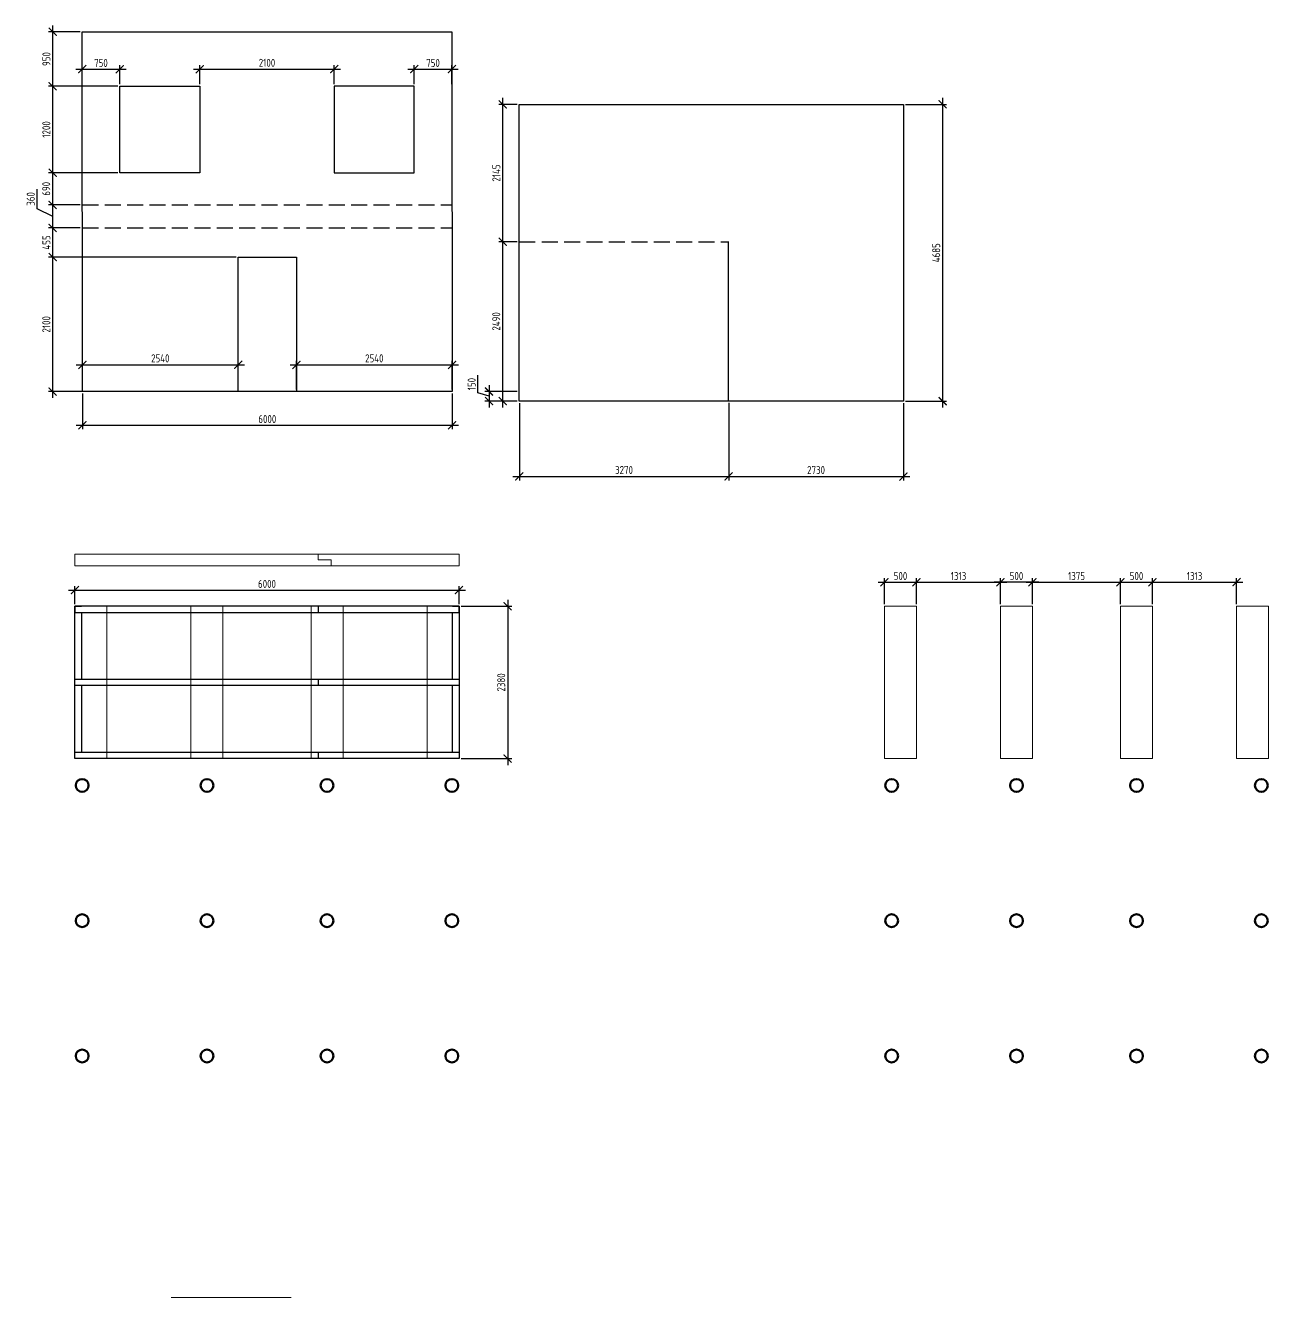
# Model space of a CAD drawing. Header units: millimetres. Extents: x 743280 to 1140305, y -337608 to -106611.
# Drawn here: x 1059873 to 1079292, y -288728 to -268858 of the extents above; entities that cross this region are included whole.
import ezdxf

# ---------------------------------------------------------------- set-up
doc = ezdxf.new("R2010")
doc.units = ezdxf.units.MM
doc.header["$PDMODE"] = 35
doc.linetypes.add('GOST2.303 4', pattern=[7, 5, -2, 0])
doc.layers.get('Defpoints').update_dxf_attribs({"color": 9})
for name, color, linetype, lineweight in [('Дефекты', 1, 'Continuous', 13), ('ОСНОВНЫЕ', 7, 'Continuous', 30), ('РАЗМЕРЫ', 42, 'Continuous', 13), ('СПДС_РАЗМЕРЫ', 42, 'Continuous', 13)]:
    doc.layers.add(name, color=color, linetype=linetype, lineweight=lineweight)
doc.styles.add('GOST 2.304', font='CS_Gost2304.shx')
doc.dimstyles.new('СПДС', dxfattribs={"dimtxt": 2.5, "dimasz": 2.5, "dimexe": 1.25, "dimexo": 0.625, "dimtad": 1, "dimdec": 0, "dimtxsty": 'GOST 2.304', "dimblk": 'ARCHTICK', "dimblk1": 'ARCHTICK', "dimblk2": 'ARCHTICK', "dimcen": 2.5, "dimdle": 2, "dimadec": 0, "dimazin": 2, "dimtfac": 0.75, "dimtdec": 4, "dimtmove": 1, "dimatfit": 3, "dimfxl": 1, "dimtolj": 1, "dimarcsym": 1})

# ---------------------------------------------------------------- blocks, each defined once
blk = doc.blocks.new('_ArchTick')
at = {"color": 0, "linetype": 'ByBlock', "const_width": 0.15}
blk.add_lwpolyline([(-0.5, -0.5), (0.5, 0.5)], dxfattribs=at)
blk = doc.blocks.new('*D475')
at = {"layer": 'Defpoints', "color": 0, "ltscale": 50, "transparency": 16777216}
for p in [(1060298, -272477), (1063196, -272477), (1063196, -274577)]:
    blk.add_point(p, dxfattribs=at)
at = {"layer": 'СПДС_РАЗМЕРЫ', "color": 0, "lineweight": -2, "ltscale": 50, "transparency": 16777216}
for p, q in [((1060298, -274677), (1060298, -272377)), ((1063164, -272477), (1060235, -272477)), ((1063164, -274577), (1060235, -274577))]:
    blk.add_line(p, q, dxfattribs=at)
at = {"layer": 'СПДС_РАЗМЕРЫ', "color": 0, "lineweight": -2, "ltscale": 50, "transparency": 16777216, "xscale": 125, "yscale": 125, "zscale": 125}
for p, rotation in [((1060298, -272477), 90), ((1060298, -274577), 270)]:
    blk.add_blockref('_ArchTick', p, dxfattribs=dict(at, rotation=rotation))
at = {"layer": 'СПДС_РАЗМЕРЫ', "color": 0, "ltscale": 50, "transparency": 16777216, "insert": (1060199, -273527), "char_height": 125, "attachment_point": 5, "rotation": 90, "style": 'GOST 2.304'}
blk.add_mtext('\\A1;2100', dxfattribs=at)
blk = doc.blocks.new('*D476')
at = {"layer": 'Defpoints', "color": 0, "ltscale": 50, "transparency": 16777216}
for p in [(1060298, -272022), (1060761, -272022), (1063196, -272477)]:
    blk.add_point(p, dxfattribs=at)
at = {"layer": 'СПДС_РАЗМЕРЫ', "color": 0, "lineweight": -2, "ltscale": 50, "transparency": 16777216}
for p, q in [((1060298, -272577), (1060298, -271922)), ((1060730, -272022), (1060235, -272022)), ((1063164, -272477), (1060235, -272477))]:
    blk.add_line(p, q, dxfattribs=at)
at = {"layer": 'СПДС_РАЗМЕРЫ', "color": 0, "lineweight": -2, "ltscale": 50, "transparency": 16777216, "xscale": 125, "yscale": 125, "zscale": 125}
for p, rotation in [((1060298, -272022), 90), ((1060298, -272477), 270)]:
    blk.add_blockref('_ArchTick', p, dxfattribs=dict(at, rotation=rotation))
at = {"layer": 'СПДС_РАЗМЕРЫ', "color": 0, "ltscale": 50, "transparency": 16777216, "insert": (1060201, -272249), "char_height": 125, "attachment_point": 5, "rotation": 90, "style": 'GOST 2.304'}
blk.add_mtext('\\A1;455', dxfattribs=at)
blk = doc.blocks.new('*D477')
at = {"layer": 'Defpoints', "color": 0, "ltscale": 50, "transparency": 16777216}
for p in [(1060298, -269808), (1061346, -269808), (1061346, -271158)]:
    blk.add_point(p, dxfattribs=at)
at = {"layer": 'СПДС_РАЗМЕРЫ', "color": 0, "lineweight": -2, "ltscale": 50, "transparency": 16777216}
for p, q in [((1061315, -269808), (1060235, -269808)), ((1060298, -271258), (1060298, -269708)), ((1061315, -271158), (1060235, -271158))]:
    blk.add_line(p, q, dxfattribs=at)
at = {"layer": 'СПДС_РАЗМЕРЫ', "color": 0, "lineweight": -2, "ltscale": 50, "transparency": 16777216, "xscale": 125, "yscale": 125, "zscale": 125}
for p, rotation in [((1060298, -269808), 90), ((1060298, -271158), 270)]:
    blk.add_blockref('_ArchTick', p, dxfattribs=dict(at, rotation=rotation))
at = {"layer": 'СПДС_РАЗМЕРЫ', "color": 0, "ltscale": 50, "transparency": 16777216, "insert": (1060199, -270483), "char_height": 125, "attachment_point": 5, "rotation": 90, "style": 'GOST 2.304'}
blk.add_mtext('\\A1;1200', dxfattribs=at)
blk = doc.blocks.new('*D478')
at = {"layer": 'Defpoints', "color": 0, "ltscale": 50, "transparency": 16777216}
for p in [(1060298, -268958), (1060759, -268958), (1061315, -269808)]:
    blk.add_point(p, dxfattribs=at)
at = {"layer": 'СПДС_РАЗМЕРЫ', "color": 0, "lineweight": -2, "ltscale": 50, "transparency": 16777216}
for p, q in [((1060727, -268958), (1060235, -268958)), ((1060298, -269908), (1060298, -268858)), ((1061284, -269808), (1060235, -269808))]:
    blk.add_line(p, q, dxfattribs=at)
at = {"layer": 'СПДС_РАЗМЕРЫ', "color": 0, "lineweight": -2, "ltscale": 50, "transparency": 16777216, "xscale": 125, "yscale": 125, "zscale": 125}
for p, rotation in [((1060298, -268958), 90), ((1060298, -269808), 270)]:
    blk.add_blockref('_ArchTick', p, dxfattribs=dict(at, rotation=rotation))
at = {"layer": 'СПДС_РАЗМЕРЫ', "color": 0, "ltscale": 50, "transparency": 16777216, "insert": (1060200, -269383), "char_height": 125, "attachment_point": 5, "rotation": 90, "style": 'GOST 2.304'}
blk.add_mtext('\\A1;950', dxfattribs=at)
blk = doc.blocks.new('*D479')
at = {"layer": 'Defpoints', "color": 0, "ltscale": 50, "transparency": 16777216}
for p in [(1060763, -274577), (1066538, -274577), (1066538, -275104)]:
    blk.add_point(p, dxfattribs=at)
at = {"layer": 'СПДС_РАЗМЕРЫ', "color": 0, "lineweight": -2, "ltscale": 50, "transparency": 16777216}
for p, q in [((1060763, -274608), (1060763, -275166)), ((1066538, -274608), (1066538, -275166)), ((1060663, -275104), (1066638, -275104))]:
    blk.add_line(p, q, dxfattribs=at)
at = {"layer": 'СПДС_РАЗМЕРЫ', "color": 0, "lineweight": -2, "ltscale": 50, "transparency": 16777216, "xscale": 125, "yscale": 125, "zscale": 125, "rotation": 180}
blk.add_blockref('_ArchTick', (1060763, -275104), dxfattribs=at)
at = {"layer": 'СПДС_РАЗМЕРЫ', "color": 0, "lineweight": -2, "ltscale": 50, "transparency": 16777216, "xscale": 125, "yscale": 125, "zscale": 125}
blk.add_blockref('_ArchTick', (1066538, -275104), dxfattribs=at)
at = {"layer": 'СПДС_РАЗМЕРЫ', "color": 0, "ltscale": 50, "transparency": 16777216, "insert": (1063651, -275006), "char_height": 125, "attachment_point": 5, "style": 'GOST 2.304'}
blk.add_mtext('\\A1;6000', dxfattribs=at)
blk = doc.blocks.new('*D480')
at = {"layer": 'Defpoints', "color": 0, "ltscale": 50, "transparency": 16777216}
for p in [(1063196, -274159), (1060763, -274577), (1063196, -274577)]:
    blk.add_point(p, dxfattribs=at)
at = {"layer": 'СПДС_РАЗМЕРЫ', "color": 0, "lineweight": -2, "ltscale": 50, "transparency": 16777216}
for p, q in [((1060663, -274159), (1063296, -274159)), ((1060763, -274546), (1060763, -274096)), ((1063196, -274546), (1063196, -274096))]:
    blk.add_line(p, q, dxfattribs=at)
at = {"layer": 'СПДС_РАЗМЕРЫ', "color": 0, "lineweight": -2, "ltscale": 50, "transparency": 16777216, "xscale": 125, "yscale": 125, "zscale": 125, "rotation": 180}
blk.add_blockref('_ArchTick', (1060763, -274159), dxfattribs=at)
at = {"layer": 'СПДС_РАЗМЕРЫ', "color": 0, "lineweight": -2, "ltscale": 50, "transparency": 16777216, "xscale": 125, "yscale": 125, "zscale": 125}
blk.add_blockref('_ArchTick', (1063196, -274159), dxfattribs=at)
at = {"layer": 'СПДС_РАЗМЕРЫ', "color": 0, "ltscale": 50, "transparency": 16777216, "insert": (1061979, -274058), "char_height": 125, "attachment_point": 5, "style": 'GOST 2.304'}
blk.add_mtext('\\A1;2540', dxfattribs=at)
blk = doc.blocks.new('*D481')
at = {"layer": 'Defpoints', "color": 0, "ltscale": 50, "transparency": 16777216}
for p in [(1066538, -274159), (1064106, -274577), (1066538, -274577)]:
    blk.add_point(p, dxfattribs=at)
at = {"layer": 'СПДС_РАЗМЕРЫ', "color": 0, "lineweight": -2, "ltscale": 50, "transparency": 16777216}
for p, q in [((1064006, -274159), (1066638, -274159)), ((1064106, -274546), (1064106, -274096)), ((1066538, -274546), (1066538, -274096))]:
    blk.add_line(p, q, dxfattribs=at)
at = {"layer": 'СПДС_РАЗМЕРЫ', "color": 0, "lineweight": -2, "ltscale": 50, "transparency": 16777216, "xscale": 125, "yscale": 125, "zscale": 125, "rotation": 180}
blk.add_blockref('_ArchTick', (1064106, -274159), dxfattribs=at)
at = {"layer": 'СПДС_РАЗМЕРЫ', "color": 0, "lineweight": -2, "ltscale": 50, "transparency": 16777216, "xscale": 125, "yscale": 125, "zscale": 125}
blk.add_blockref('_ArchTick', (1066538, -274159), dxfattribs=at)
at = {"layer": 'СПДС_РАЗМЕРЫ', "color": 0, "ltscale": 50, "transparency": 16777216, "insert": (1065322, -274058), "char_height": 125, "attachment_point": 5, "style": 'GOST 2.304'}
blk.add_mtext('\\A1;2540', dxfattribs=at)
blk = doc.blocks.new('*D482')
at = {"layer": 'Defpoints', "color": 0, "ltscale": 50, "transparency": 16777216}
for p in [(1061346, -269541), (1060759, -269808), (1061346, -269808)]:
    blk.add_point(p, dxfattribs=at)
at = {"layer": 'СПДС_РАЗМЕРЫ', "color": 0, "lineweight": -2, "ltscale": 50, "transparency": 16777216}
for p, q in [((1060659, -269541), (1061446, -269541)), ((1060759, -269777), (1060759, -269478)), ((1061346, -269777), (1061346, -269478))]:
    blk.add_line(p, q, dxfattribs=at)
at = {"layer": 'СПДС_РАЗМЕРЫ', "color": 0, "lineweight": -2, "ltscale": 50, "transparency": 16777216, "xscale": 125, "yscale": 125, "zscale": 125, "rotation": 180}
blk.add_blockref('_ArchTick', (1060759, -269541), dxfattribs=at)
at = {"layer": 'СПДС_РАЗМЕРЫ', "color": 0, "lineweight": -2, "ltscale": 50, "transparency": 16777216, "xscale": 125, "yscale": 125, "zscale": 125}
blk.add_blockref('_ArchTick', (1061346, -269541), dxfattribs=at)
at = {"layer": 'СПДС_РАЗМЕРЫ', "color": 0, "ltscale": 50, "transparency": 16777216, "insert": (1061052, -269444), "char_height": 125, "attachment_point": 5, "style": 'GOST 2.304'}
blk.add_mtext('\\A1;750', dxfattribs=at)
blk = doc.blocks.new('*D483')
at = {"layer": 'Defpoints', "color": 0, "ltscale": 50, "transparency": 16777216}
for p in [(1064696, -269541), (1062596, -269808), (1064696, -269808)]:
    blk.add_point(p, dxfattribs=at)
at = {"layer": 'СПДС_РАЗМЕРЫ', "color": 0, "lineweight": -2, "ltscale": 50, "transparency": 16777216}
for p, q in [((1062496, -269541), (1064796, -269541)), ((1062596, -269777), (1062596, -269478)), ((1064696, -269777), (1064696, -269478))]:
    blk.add_line(p, q, dxfattribs=at)
at = {"layer": 'СПДС_РАЗМЕРЫ', "color": 0, "lineweight": -2, "ltscale": 50, "transparency": 16777216, "xscale": 125, "yscale": 125, "zscale": 125, "rotation": 180}
blk.add_blockref('_ArchTick', (1062596, -269541), dxfattribs=at)
at = {"layer": 'СПДС_РАЗМЕРЫ', "color": 0, "lineweight": -2, "ltscale": 50, "transparency": 16777216, "xscale": 125, "yscale": 125, "zscale": 125}
blk.add_blockref('_ArchTick', (1064696, -269541), dxfattribs=at)
at = {"layer": 'СПДС_РАЗМЕРЫ', "color": 0, "ltscale": 50, "transparency": 16777216, "insert": (1063646, -269442), "char_height": 125, "attachment_point": 5, "style": 'GOST 2.304'}
blk.add_mtext('\\A1;2100', dxfattribs=at)
blk = doc.blocks.new('*D484')
at = {"layer": 'Defpoints', "color": 0, "ltscale": 50, "transparency": 16777216}
for p in [(1066534, -269540), (1065946, -269808), (1066534, -269808)]:
    blk.add_point(p, dxfattribs=at)
at = {"layer": 'СПДС_РАЗМЕРЫ', "color": 0, "lineweight": -2, "ltscale": 50, "transparency": 16777216}
for p, q in [((1065846, -269540), (1066634, -269540)), ((1065946, -269777), (1065946, -269478)), ((1066534, -269777), (1066534, -269478))]:
    blk.add_line(p, q, dxfattribs=at)
at = {"layer": 'СПДС_РАЗМЕРЫ', "color": 0, "lineweight": -2, "ltscale": 50, "transparency": 16777216, "xscale": 125, "yscale": 125, "zscale": 125, "rotation": 180}
blk.add_blockref('_ArchTick', (1065946, -269540), dxfattribs=at)
at = {"layer": 'СПДС_РАЗМЕРЫ', "color": 0, "lineweight": -2, "ltscale": 50, "transparency": 16777216, "xscale": 125, "yscale": 125, "zscale": 125}
blk.add_blockref('_ArchTick', (1066534, -269540), dxfattribs=at)
at = {"layer": 'СПДС_РАЗМЕРЫ', "color": 0, "ltscale": 50, "transparency": 16777216, "insert": (1066240, -269444), "char_height": 125, "attachment_point": 5, "style": 'GOST 2.304'}
blk.add_mtext('\\A1;750', dxfattribs=at)
blk = doc.blocks.new('*D491')
at = {"layer": 'Defpoints', "color": 0, "ltscale": 50, "transparency": 16777216}
for p in [(1066646, -277678), (1060646, -277930), (1066646, -277930)]:
    blk.add_point(p, dxfattribs=at)
at = {"layer": 'Дефекты', "color": 0, "lineweight": -2, "ltscale": 50, "transparency": 16777216}
for p, q in [((1060546, -277678), (1066746, -277678)), ((1060646, -277898), (1060646, -277616)), ((1066646, -277898), (1066646, -277616))]:
    blk.add_line(p, q, dxfattribs=at)
at = {"layer": 'Дефекты', "color": 0, "lineweight": -2, "ltscale": 50, "transparency": 16777216, "xscale": 125, "yscale": 125, "zscale": 125, "rotation": 180}
blk.add_blockref('_ArchTick', (1060646, -277678), dxfattribs=at)
at = {"layer": 'Дефекты', "color": 0, "lineweight": -2, "ltscale": 50, "transparency": 16777216, "xscale": 125, "yscale": 125, "zscale": 125}
blk.add_blockref('_ArchTick', (1066646, -277678), dxfattribs=at)
at = {"layer": 'Дефекты', "color": 0, "ltscale": 50, "transparency": 16777216, "insert": (1063646, -277581), "char_height": 125, "attachment_point": 5, "style": 'GOST 2.304'}
blk.add_mtext('\\A1;6000', dxfattribs=at)
blk = doc.blocks.new('*D492')
at = {"layer": 'Defpoints', "color": 0, "ltscale": 50, "transparency": 16777216}
for p in [(1066646, -277930), (1066646, -280310), (1067406, -280310)]:
    blk.add_point(p, dxfattribs=at)
at = {"layer": 'Дефекты', "color": 0, "lineweight": -2, "ltscale": 50, "transparency": 16777216}
for p, q in [((1066677, -277930), (1067469, -277930)), ((1067406, -277830), (1067406, -280410)), ((1066677, -280310), (1067469, -280310))]:
    blk.add_line(p, q, dxfattribs=at)
at = {"layer": 'Дефекты', "color": 0, "lineweight": -2, "ltscale": 50, "transparency": 16777216, "xscale": 125, "yscale": 125, "zscale": 125}
for p, rotation in [((1067406, -277930), 90), ((1067406, -280310), 270)]:
    blk.add_blockref('_ArchTick', p, dxfattribs=dict(at, rotation=rotation))
at = {"layer": 'Дефекты', "color": 0, "ltscale": 50, "transparency": 16777216, "insert": (1067305, -279120), "char_height": 125, "attachment_point": 5, "rotation": 90, "style": 'GOST 2.304'}
blk.add_mtext('\\A1;2380', dxfattribs=at)
blk = doc.blocks.new('*D501')
at = {"layer": 'Defpoints', "color": 0, "ltscale": 50, "transparency": 16777216}
for p in [(1067329, -272237), (1067588, -272237), (1067588, -274726)]:
    blk.add_point(p, dxfattribs=at)
at = {"layer": 'РАЗМЕРЫ', "color": 0, "lineweight": -2, "ltscale": 50, "transparency": 16777216}
for p, q in [((1067329, -274826), (1067329, -272137)), ((1067556, -272237), (1067267, -272237)), ((1067556, -274726), (1067267, -274726))]:
    blk.add_line(p, q, dxfattribs=at)
at = {"layer": 'РАЗМЕРЫ', "color": 0, "lineweight": -2, "ltscale": 50, "transparency": 16777216, "xscale": 125, "yscale": 125, "zscale": 125}
for p, rotation in [((1067329, -272237), 90), ((1067329, -274726), 270)]:
    blk.add_blockref('_ArchTick', p, dxfattribs=dict(at, rotation=rotation))
at = {"layer": 'РАЗМЕРЫ', "color": 0, "ltscale": 50, "transparency": 16777216, "insert": (1067227, -273481), "char_height": 125, "attachment_point": 5, "rotation": 90, "style": 'GOST 2.304'}
blk.add_mtext('\\A1;2490', dxfattribs=at)
blk = doc.blocks.new('*D502')
at = {"layer": 'Defpoints', "color": 0, "ltscale": 50, "transparency": 16777216}
for p in [(1067329, -270091), (1067588, -270091), (1067588, -272237)]:
    blk.add_point(p, dxfattribs=at)
at = {"layer": 'РАЗМЕРЫ', "color": 0, "lineweight": -2, "ltscale": 50, "transparency": 16777216}
for p, q in [((1067329, -272337), (1067329, -269991)), ((1067556, -270091), (1067267, -270091)), ((1067556, -272237), (1067267, -272237))]:
    blk.add_line(p, q, dxfattribs=at)
at = {"layer": 'РАЗМЕРЫ', "color": 0, "lineweight": -2, "ltscale": 50, "transparency": 16777216, "xscale": 125, "yscale": 125, "zscale": 125}
for p, rotation in [((1067329, -270091), 90), ((1067329, -272237), 270)]:
    blk.add_blockref('_ArchTick', p, dxfattribs=dict(at, rotation=rotation))
at = {"layer": 'РАЗМЕРЫ', "color": 0, "ltscale": 50, "transparency": 16777216, "insert": (1067228, -271164), "char_height": 125, "attachment_point": 5, "rotation": 90, "style": 'GOST 2.304'}
blk.add_mtext('\\A1;2145', dxfattribs=at)
blk = doc.blocks.new('*D503')
at = {"layer": 'Defpoints', "color": 0, "ltscale": 50, "transparency": 16777216}
for p in [(1073588, -270091), (1073588, -274726), (1074200, -274726)]:
    blk.add_point(p, dxfattribs=at)
at = {"layer": 'РАЗМЕРЫ', "color": 0, "lineweight": -2, "ltscale": 50, "transparency": 16777216}
for p, q in [((1074200, -269991), (1074200, -274826)), ((1073619, -270091), (1074263, -270091)), ((1073619, -274726), (1074263, -274726))]:
    blk.add_line(p, q, dxfattribs=at)
at = {"layer": 'РАЗМЕРЫ', "color": 0, "lineweight": -2, "ltscale": 50, "transparency": 16777216, "xscale": 125, "yscale": 125, "zscale": 125}
for p, rotation in [((1074200, -270091), 90), ((1074200, -274726), 270)]:
    blk.add_blockref('_ArchTick', p, dxfattribs=dict(at, rotation=rotation))
at = {"layer": 'РАЗМЕРЫ', "color": 0, "ltscale": 50, "transparency": 16777216, "insert": (1074100, -272409), "char_height": 125, "attachment_point": 5, "rotation": 90, "style": 'GOST 2.304'}
blk.add_mtext('\\A1;4685', dxfattribs=at)
blk = doc.blocks.new('*D504')
at = {"layer": 'Defpoints', "color": 0, "ltscale": 50, "transparency": 16777216}
for p in [(1067588, -274726), (1070858, -274721), (1070858, -275903)]:
    blk.add_point(p, dxfattribs=at)
at = {"layer": 'РАЗМЕРЫ', "color": 0, "lineweight": -2, "ltscale": 50, "transparency": 16777216}
for p, q in [((1067588, -274757), (1067588, -275965)), ((1070858, -274752), (1070858, -275965)), ((1067488, -275903), (1070958, -275903))]:
    blk.add_line(p, q, dxfattribs=at)
at = {"layer": 'РАЗМЕРЫ', "color": 0, "lineweight": -2, "ltscale": 50, "transparency": 16777216, "xscale": 125, "yscale": 125, "zscale": 125, "rotation": 180}
blk.add_blockref('_ArchTick', (1067588, -275903), dxfattribs=at)
at = {"layer": 'РАЗМЕРЫ', "color": 0, "lineweight": -2, "ltscale": 50, "transparency": 16777216, "xscale": 125, "yscale": 125, "zscale": 125}
blk.add_blockref('_ArchTick', (1070858, -275903), dxfattribs=at)
at = {"layer": 'РАЗМЕРЫ', "color": 0, "ltscale": 50, "transparency": 16777216, "insert": (1069223, -275802), "char_height": 125, "attachment_point": 5, "style": 'GOST 2.304'}
blk.add_mtext('\\A1;3270', dxfattribs=at)
blk = doc.blocks.new('*D505')
at = {"layer": 'Defpoints', "color": 0, "ltscale": 50, "transparency": 16777216}
for p in [(1070858, -274721), (1073588, -274726), (1073588, -275903)]:
    blk.add_point(p, dxfattribs=at)
at = {"layer": 'РАЗМЕРЫ', "color": 0, "lineweight": -2, "ltscale": 50, "transparency": 16777216}
for p, q in [((1070858, -274752), (1070858, -275965)), ((1073588, -274757), (1073588, -275965)), ((1070758, -275903), (1073688, -275903))]:
    blk.add_line(p, q, dxfattribs=at)
at = {"layer": 'РАЗМЕРЫ', "color": 0, "lineweight": -2, "ltscale": 50, "transparency": 16777216, "xscale": 125, "yscale": 125, "zscale": 125, "rotation": 180}
blk.add_blockref('_ArchTick', (1070858, -275903), dxfattribs=at)
at = {"layer": 'РАЗМЕРЫ', "color": 0, "lineweight": -2, "ltscale": 50, "transparency": 16777216, "xscale": 125, "yscale": 125, "zscale": 125}
blk.add_blockref('_ArchTick', (1073588, -275903), dxfattribs=at)
at = {"layer": 'РАЗМЕРЫ', "color": 0, "ltscale": 50, "transparency": 16777216, "insert": (1072223, -275802), "char_height": 125, "attachment_point": 5, "style": 'GOST 2.304'}
blk.add_mtext('\\A1;2730', dxfattribs=at)
blk = doc.blocks.new('*D506')
at = {"layer": 'Defpoints', "color": 0, "ltscale": 50, "transparency": 16777216}
for p in [(1067588, -274576), (1067114, -274726), (1067588, -274726)]:
    blk.add_point(p, dxfattribs=at)
at = {"layer": 'РАЗМЕРЫ', "color": 0, "lineweight": -2, "ltscale": 50, "transparency": 16777216}
for p, q in [((1066939, -274599), (1066939, -274321)), ((1067556, -274576), (1067051, -274576)), ((1067114, -274476), (1067114, -274826)), ((1067114, -274651), (1066939, -274599)), ((1067556, -274726), (1067051, -274726))]:
    blk.add_line(p, q, dxfattribs=at)
at = {"layer": 'РАЗМЕРЫ', "color": 0, "lineweight": -2, "ltscale": 50, "transparency": 16777216, "xscale": 125, "yscale": 125, "zscale": 125}
for p, rotation in [((1067114, -274576), 90), ((1067114, -274726), 270)]:
    blk.add_blockref('_ArchTick', p, dxfattribs=dict(at, rotation=rotation))
at = {"layer": 'РАЗМЕРЫ', "color": 0, "ltscale": 50, "transparency": 16777216, "insert": (1066843, -274460), "char_height": 125, "attachment_point": 5, "rotation": 90, "style": 'GOST 2.304'}
blk.add_mtext('\\A1;150', dxfattribs=at)
blk = doc.blocks.new('*D507')
at = {"layer": 'Defpoints', "color": 0, "ltscale": 50, "transparency": 16777216}
for p in [(1060298, -271662), (1060761, -271662), (1060761, -272022)]:
    blk.add_point(p, dxfattribs=at)
at = {"layer": 'СПДС_РАЗМЕРЫ', "color": 0, "lineweight": -2, "ltscale": 50, "transparency": 16777216}
for p, q in [((1060055, -271722), (1060055, -271415)), ((1060298, -272122), (1060298, -271562)), ((1060298, -271842), (1060055, -271722)), ((1060730, -271662), (1060235, -271662)), ((1060730, -272022), (1060235, -272022))]:
    blk.add_line(p, q, dxfattribs=at)
at = {"layer": 'СПДС_РАЗМЕРЫ', "color": 0, "lineweight": -2, "ltscale": 50, "transparency": 16777216, "xscale": 125, "yscale": 125, "zscale": 125}
for p, rotation in [((1060298, -271662), 90), ((1060298, -272022), 270)]:
    blk.add_blockref('_ArchTick', p, dxfattribs=dict(at, rotation=rotation))
at = {"layer": 'СПДС_РАЗМЕРЫ', "color": 0, "ltscale": 50, "transparency": 16777216, "insert": (1059955, -271568), "char_height": 125, "attachment_point": 5, "rotation": 90, "style": 'GOST 2.304'}
blk.add_mtext('\\A1;360', dxfattribs=at)
blk = doc.blocks.new('*D508')
at = {"layer": 'Defpoints', "color": 0, "ltscale": 50, "transparency": 16777216}
for p in [(1060298, -271158), (1060760, -271158), (1060761, -271662)]:
    blk.add_point(p, dxfattribs=at)
at = {"layer": 'СПДС_РАЗМЕРЫ', "color": 0, "lineweight": -2, "ltscale": 50, "transparency": 16777216}
for p, q in [((1060729, -271158), (1060235, -271158)), ((1060298, -271762), (1060298, -271058)), ((1060730, -271662), (1060235, -271662))]:
    blk.add_line(p, q, dxfattribs=at)
at = {"layer": 'СПДС_РАЗМЕРЫ', "color": 0, "lineweight": -2, "ltscale": 50, "transparency": 16777216, "xscale": 125, "yscale": 125, "zscale": 125}
for p, rotation in [((1060298, -271158), 90), ((1060298, -271662), 270)]:
    blk.add_blockref('_ArchTick', p, dxfattribs=dict(at, rotation=rotation))
at = {"layer": 'СПДС_РАЗМЕРЫ', "color": 0, "ltscale": 50, "transparency": 16777216, "insert": (1060197, -271410), "char_height": 125, "attachment_point": 5, "rotation": 90, "style": 'GOST 2.304'}
blk.add_mtext('\\A1;690', dxfattribs=at)
blk = doc.blocks.new('*D509')
at = {"layer": 'Defpoints', "color": 0, "transparency": 16777216}
for p in [(1073792, -277555), (1073292, -277930), (1073792, -277930)]:
    blk.add_point(p, dxfattribs=at)
at = {"layer": 'СПДС_РАЗМЕРЫ', "color": 0, "lineweight": -2, "transparency": 16777216}
for p, q in [((1073192, -277555), (1073892, -277555)), ((1073292, -277898), (1073292, -277492)), ((1073792, -277898), (1073792, -277492))]:
    blk.add_line(p, q, dxfattribs=at)
at = {"layer": 'СПДС_РАЗМЕРЫ', "color": 0, "lineweight": -2, "transparency": 16777216, "xscale": 125, "yscale": 125, "zscale": 125, "rotation": 180}
blk.add_blockref('_ArchTick', (1073292, -277555), dxfattribs=at)
at = {"layer": 'СПДС_РАЗМЕРЫ', "color": 0, "lineweight": -2, "transparency": 16777216, "xscale": 125, "yscale": 125, "zscale": 125}
blk.add_blockref('_ArchTick', (1073792, -277555), dxfattribs=at)
at = {"layer": 'СПДС_РАЗМЕРЫ', "color": 0, "transparency": 16777216, "insert": (1073542, -277458), "char_height": 125, "attachment_point": 5, "style": 'GOST 2.304'}
blk.add_mtext('\\A1;500', dxfattribs=at)
blk = doc.blocks.new('*D510')
at = {"layer": 'Defpoints', "color": 0, "transparency": 16777216}
for p in [(1075104, -277555), (1073792, -277930), (1075104, -277930)]:
    blk.add_point(p, dxfattribs=at)
at = {"layer": 'СПДС_РАЗМЕРЫ', "color": 0, "lineweight": -2, "transparency": 16777216}
for p, q in [((1073692, -277555), (1075204, -277555)), ((1073792, -277898), (1073792, -277492)), ((1075104, -277898), (1075104, -277492))]:
    blk.add_line(p, q, dxfattribs=at)
at = {"layer": 'СПДС_РАЗМЕРЫ', "color": 0, "lineweight": -2, "transparency": 16777216, "xscale": 125, "yscale": 125, "zscale": 125, "rotation": 180}
blk.add_blockref('_ArchTick', (1073792, -277555), dxfattribs=at)
at = {"layer": 'СПДС_РАЗМЕРЫ', "color": 0, "lineweight": -2, "transparency": 16777216, "xscale": 125, "yscale": 125, "zscale": 125}
blk.add_blockref('_ArchTick', (1075104, -277555), dxfattribs=at)
at = {"layer": 'СПДС_РАЗМЕРЫ', "color": 0, "transparency": 16777216, "insert": (1074448, -277458), "char_height": 125, "attachment_point": 5, "style": 'GOST 2.304'}
blk.add_mtext('\\A1;1313', dxfattribs=at)
blk = doc.blocks.new('*D511')
at = {"layer": 'Defpoints', "color": 0, "transparency": 16777216}
for p in [(1075104, -277555), (1075104, -277930), (1075604, -277930)]:
    blk.add_point(p, dxfattribs=at)
at = {"layer": 'СПДС_РАЗМЕРЫ', "color": 0, "lineweight": -2, "transparency": 16777216}
for p, q in [((1075704, -277555), (1075004, -277555)), ((1075104, -277898), (1075104, -277492)), ((1075604, -277898), (1075604, -277492))]:
    blk.add_line(p, q, dxfattribs=at)
at = {"layer": 'СПДС_РАЗМЕРЫ', "color": 0, "lineweight": -2, "transparency": 16777216, "xscale": 125, "yscale": 125, "zscale": 125, "rotation": 180}
blk.add_blockref('_ArchTick', (1075104, -277555), dxfattribs=at)
at = {"layer": 'СПДС_РАЗМЕРЫ', "color": 0, "lineweight": -2, "transparency": 16777216, "xscale": 125, "yscale": 125, "zscale": 125}
blk.add_blockref('_ArchTick', (1075604, -277555), dxfattribs=at)
at = {"layer": 'СПДС_РАЗМЕРЫ', "color": 0, "transparency": 16777216, "insert": (1075354, -277458), "char_height": 125, "attachment_point": 5, "style": 'GOST 2.304'}
blk.add_mtext('\\A1;500', dxfattribs=at)
blk = doc.blocks.new('*D512')
at = {"layer": 'Defpoints', "color": 0, "transparency": 16777216}
for p in [(1076979, -277555), (1075604, -277930), (1076979, -277930)]:
    blk.add_point(p, dxfattribs=at)
at = {"layer": 'СПДС_РАЗМЕРЫ', "color": 0, "lineweight": -2, "transparency": 16777216}
for p, q in [((1075504, -277555), (1077079, -277555)), ((1075604, -277898), (1075604, -277492)), ((1076979, -277898), (1076979, -277492))]:
    blk.add_line(p, q, dxfattribs=at)
at = {"layer": 'СПДС_РАЗМЕРЫ', "color": 0, "lineweight": -2, "transparency": 16777216, "xscale": 125, "yscale": 125, "zscale": 125, "rotation": 180}
blk.add_blockref('_ArchTick', (1075604, -277555), dxfattribs=at)
at = {"layer": 'СПДС_РАЗМЕРЫ', "color": 0, "lineweight": -2, "transparency": 16777216, "xscale": 125, "yscale": 125, "zscale": 125}
blk.add_blockref('_ArchTick', (1076979, -277555), dxfattribs=at)
at = {"layer": 'СПДС_РАЗМЕРЫ', "color": 0, "transparency": 16777216, "insert": (1076292, -277458), "char_height": 125, "attachment_point": 5, "style": 'GOST 2.304'}
blk.add_mtext('\\A1;1375', dxfattribs=at)
blk = doc.blocks.new('*D513')
at = {"layer": 'Defpoints', "color": 0, "transparency": 16777216}
for p in [(1077479, -277555), (1076979, -277930), (1077479, -277930)]:
    blk.add_point(p, dxfattribs=at)
at = {"layer": 'СПДС_РАЗМЕРЫ', "color": 0, "lineweight": -2, "transparency": 16777216}
for p, q in [((1076879, -277555), (1077579, -277555)), ((1076979, -277898), (1076979, -277492)), ((1077479, -277898), (1077479, -277492))]:
    blk.add_line(p, q, dxfattribs=at)
at = {"layer": 'СПДС_РАЗМЕРЫ', "color": 0, "lineweight": -2, "transparency": 16777216, "xscale": 125, "yscale": 125, "zscale": 125, "rotation": 180}
blk.add_blockref('_ArchTick', (1076979, -277555), dxfattribs=at)
at = {"layer": 'СПДС_РАЗМЕРЫ', "color": 0, "lineweight": -2, "transparency": 16777216, "xscale": 125, "yscale": 125, "zscale": 125}
blk.add_blockref('_ArchTick', (1077479, -277555), dxfattribs=at)
at = {"layer": 'СПДС_РАЗМЕРЫ', "color": 0, "transparency": 16777216, "insert": (1077229, -277458), "char_height": 125, "attachment_point": 5, "style": 'GOST 2.304'}
blk.add_mtext('\\A1;500', dxfattribs=at)
blk = doc.blocks.new('*D514')
at = {"layer": 'Defpoints', "color": 0, "transparency": 16777216}
for p in [(1078792, -277555), (1077479, -277930), (1078792, -277930)]:
    blk.add_point(p, dxfattribs=at)
at = {"layer": 'СПДС_РАЗМЕРЫ', "color": 0, "lineweight": -2, "transparency": 16777216}
for p, q in [((1077379, -277555), (1078892, -277555)), ((1077479, -277898), (1077479, -277492)), ((1078792, -277898), (1078792, -277492))]:
    blk.add_line(p, q, dxfattribs=at)
at = {"layer": 'СПДС_РАЗМЕРЫ', "color": 0, "lineweight": -2, "transparency": 16777216, "xscale": 125, "yscale": 125, "zscale": 125, "rotation": 180}
blk.add_blockref('_ArchTick', (1077479, -277555), dxfattribs=at)
at = {"layer": 'СПДС_РАЗМЕРЫ', "color": 0, "lineweight": -2, "transparency": 16777216, "xscale": 125, "yscale": 125, "zscale": 125}
blk.add_blockref('_ArchTick', (1078792, -277555), dxfattribs=at)
at = {"layer": 'СПДС_РАЗМЕРЫ', "color": 0, "transparency": 16777216, "insert": (1078135, -277458), "char_height": 125, "attachment_point": 5, "style": 'GOST 2.304'}
blk.add_mtext('\\A1;1313', dxfattribs=at)

msp = doc.modelspace()

# ---------------------------------------------------------------- linework, layer by layer
at = {"layer": 'Дефекты', "ltscale": 50}
for p, q in [((1064446.2, -277116.5), (1064446.2, -277206.5)), ((1064446.2, -277206.5), (1064646.2, -277206.5)), ((1064646.2, -277206.5), (1064646.2, -277296.5)), ((1062150.8, -288727.8), (1064025.8, -288727.8))]:
    msp.add_line(p, q, dxfattribs=at)
at = {"layer": 'Дефекты', "lineweight": 30, "ltscale": 50}
for p, q in [((1064446.2, -277929.7), (1064446.2, -278029.7)), ((1064446.2, -279069.7), (1064446.2, -279169.7)), ((1064446.2, -280209.7), (1064446.2, -280309.7))]:
    msp.add_line(p, q, dxfattribs=at)
at = {"layer": 'Дефекты', "ltscale": 50}
msp.add_lwpolyline([(1060646.2, -277116.5), (1066646.2, -277116.5), (1066646.2, -277296.5), (1060646.2, -277296.5)], close=True, dxfattribs=at)
at = {"layer": 'Дефекты', "color": 5, "ltscale": 50}
for points in [[(1060646.2, -277929.7), (1061146.2, -277929.7), (1061146.2, -280309.7), (1060646.2, -280309.7)], [(1062458.7, -277929.7), (1062958.7, -277929.7), (1062958.7, -280309.7), (1062458.7, -280309.7)], [(1064333.7, -277929.7), (1064833.7, -277929.7), (1064833.7, -280309.7), (1064333.7, -280309.7)], [(1066646.2, -277929.7), (1066146.2, -277929.7), (1066146.2, -280309.7), (1066646.2, -280309.7)], [(1073291.5, -277929.7), (1073791.5, -277929.7), (1073791.5, -280309.7), (1073291.5, -280309.7)], [(1075104, -277929.7), (1075604, -277929.7), (1075604, -280309.7), (1075104, -280309.7)], [(1076979, -277929.7), (1077479, -277929.7), (1077479, -280309.7), (1076979, -280309.7)], [(1079291.5, -277929.7), (1078791.5, -277929.7), (1078791.5, -280309.7), (1079291.5, -280309.7)]]:
    msp.add_lwpolyline(points, close=True, dxfattribs=at)
at = {"layer": 'Дефекты', "lineweight": 30, "ltscale": 50}
for points in [[(1060646.2, -278029.7), (1066646.2, -278029.7), (1066646.2, -277929.7), (1060646.2, -277929.7)], [(1060646.2, -279069.7), (1066646.2, -279069.7), (1066646.2, -279169.7), (1060646.2, -279169.7)], [(1060646.2, -280209.7), (1066646.2, -280209.7), (1066646.2, -280309.7), (1060646.2, -280309.7)]]:
    msp.add_lwpolyline(points, close=True, dxfattribs=at)
for points in [[(1060746.2, -280309.7), (1060646.2, -280309.7), (1060646.2, -277929.7), (1060746.2, -277929.7)], [(1066546.2, -277929.7), (1066646.2, -277929.7), (1066646.2, -280309.7), (1066546.2, -280309.7)], [(1060746.2, -278029.7), (1060746.2, -279069.7)], [(1066546.2, -279069.7), (1066546.2, -278029.7)], [(1060746.2, -279169.7), (1060746.2, -280209.7)], [(1066546.2, -280209.7), (1066546.2, -279169.7)]]:
    msp.add_lwpolyline(points, dxfattribs=at)
at = {"layer": 'ОСНОВНЫЕ', "linetype": 'GOST2.303 4', "ltscale": 50}
for p, q in [((1060761.4, -271661.9), (1066536, -271661.9)), ((1060761.4, -272021.9), (1066536, -272021.9)), ((1067587.7, -272236.6), (1070857.7, -272236.6))]:
    msp.add_line(p, q, dxfattribs=at)
at = {"layer": 'ОСНОВНЫЕ', "ltscale": 50}
msp.add_line((1070857.7, -274720.6), (1070857.7, -272230.6), dxfattribs=at)
for points in [[(1060758.7, -268958.4), (1066533.7, -268958.4), (1066538, -274576.9), (1060763, -274576.9)], [(1061346.2, -269808.4), (1062596.2, -269808.4), (1062596.2, -271158.4), (1061346.2, -271158.4)], [(1064696.2, -271158.4), (1065946.2, -271158.4), (1065946.2, -269808.4), (1064696.2, -269808.4)], [(1067587.7, -270091.1), (1073587.7, -270091.1), (1073587.7, -274726.1), (1067587.7, -274726.1)], [(1063195.5, -272476.9), (1064105.5, -272476.9), (1064105.5, -274576.9), (1063195.5, -274576.9)]]:
    msp.add_lwpolyline(points, close=True, dxfattribs=at)
at = {"layer": 'ОСНОВНЫЕ', "lineweight": 50, "ltscale": 50}
for centre in [(1060758.7, -280729.4), (1062708.7, -280729.4), (1064583.7, -280729.4), (1066533.7, -280729.4), (1073404, -280729.4), (1075354, -280729.4), (1077229, -280729.4), (1079179, -280729.4), (1060758.7, -282841.9), (1062708.7, -282841.9), (1064583.7, -282841.9), (1066533.7, -282841.9), (1073404, -282841.9), (1075354, -282841.9), (1077229, -282841.9), (1079179, -282841.9), (1060758.7, -284954.4), (1062708.7, -284954.4), (1064583.7, -284954.4), (1066533.7, -284954.4), (1073404, -284954.4), (1075354, -284954.4), (1077229, -284954.4), (1079179, -284954.4)]:
    msp.add_circle(centre, 100, dxfattribs=at)

# ---------------------------------------------------------------- dimensions: what is measured, and where the dimension line sits
at = {"layer": 'Дефекты', "ltscale": 50}
dim = msp.add_linear_dim(base=(1066646.2, -277678.4), p1=(1060646.2, -277929.7), p2=(1066646.2, -277929.7), dimstyle='СПДС', override={"dimscale": 50}, dxfattribs=at)
dim.commit()
dim.dimension.update_dxf_attribs({"geometry": '*D491', "text_midpoint": (1063646.2, -277581)})
dim = msp.add_linear_dim(base=(1067406.4, -280309.7), p1=(1066646.2, -277929.7), p2=(1066646.2, -280309.7), angle=90, dimstyle='СПДС', override={"dimscale": 50}, dxfattribs=at)
dim.commit()
dim.dimension.update_dxf_attribs({"geometry": '*D492', "text_midpoint": (1067305.2, -279119.7)})
at = {"layer": 'РАЗМЕРЫ', "ltscale": 50}
for base, p1, p2, picture, middle in [((1067329.2026, -270091.1137), (1067587.6713, -272236.5927), (1067587.6713, -270091.1137), '*D502', (1067228.0224, -271163.8532)), ((1067329.2026, -272236.5927), (1067587.6713, -274726.1137), (1067587.6713, -272236.5927), '*D501', (1067226.9941, -273481.3532)), ((1067113.9, -274726.1), (1067587.7, -274576.1), (1067587.7, -274726.1), '*D506', (1066843.1, -274567.5))]:
    dim = msp.add_linear_dim(base=base, p1=p1, p2=p2, angle=90, dimstyle='СПДС', override={"dimscale": 50}, dxfattribs=at)
    dim.commit()
    dim.dimension.update_dxf_attribs({"geometry": picture, "text_midpoint": middle})
dim = msp.add_linear_dim(base=(1074200.4, -274726.1), p1=(1073587.7, -270091.1), p2=(1073587.7, -274726.1), angle=90, text='4685', dimstyle='СПДС', override={"dimscale": 50}, dxfattribs=at)
dim.commit()
dim.dimension.update_dxf_attribs({"geometry": '*D503', "text_midpoint": (1074100.4, -272408.6)})
for base, p1, p2, picture, middle in [((1070857.7, -275902.9), (1067587.7, -274726.1), (1070857.7, -274720.6), '*D504', (1069222.7, -275801.7)), ((1073587.7, -275902.9), (1070857.7, -274720.6), (1073587.7, -274726.1), '*D505', (1072222.7, -275801.7))]:
    dim = msp.add_linear_dim(base=base, p1=p1, p2=p2, dimstyle='СПДС', override={"dimscale": 50}, dxfattribs=at)
    dim.commit()
    dim.dimension.update_dxf_attribs({"geometry": picture, "text_midpoint": middle})
at = {"layer": 'СПДС_РАЗМЕРЫ', "ltscale": 50}
for base, p1, p2, text, picture, middle in [((1060297.6, -268958.4), (1061315, -269808.4), (1060758.7, -268958.4), '950', '*D478', (1060200.2, -269383.4)), ((1060297.6, -269808.4), (1061346.2, -271158.4), (1061346.2, -269808.4), '1200', '*D477', (1060199, -270483.4)), ((1060297.6, -271158.4), (1060761.4, -271661.9), (1060760.4, -271158.4), '690', '*D508', (1060196.6, -271410.2)), ((1060297.6, -272021.9), (1063195.5, -272476.9), (1060761.4, -272021.9), '455', '*D476', (1060201.3, -272249.4))]:
    dim = msp.add_linear_dim(base=base, p1=p1, p2=p2, angle=90, text=text, dimstyle='СПДС', override={"dimscale": 50}, dxfattribs=at)
    dim.commit()
    dim.dimension.update_dxf_attribs({"geometry": picture, "text_midpoint": middle})
for base, p1, p2, text, picture, middle in [((1061346.2, -269540.6), (1060758.7, -269808.4), (1061346.2, -269808.4), '750', '*D482', (1061052.5, -269444.3)), ((1066534.4, -269540.2), (1065946.2, -269808.4), (1066534.4, -269807.9), '750', '*D484', (1066240.3, -269443.8)), ((1063195.5, -274158.9), (1060763, -274576.9), (1063195.5, -274576.9), '2540', '*D480', (1061979.3, -274057.7)), ((1066538, -274158.9), (1064105.5, -274576.9), (1066538, -274576.9), '2540', '*D481', (1065321.8, -274057.7)), ((1066538, -275103.5), (1060763, -274576.9), (1066538, -274576.9), '6000', '*D479', (1063650.5, -275006.1))]:
    dim = msp.add_linear_dim(base=base, p1=p1, p2=p2, text=text, dimstyle='СПДС', override={"dimscale": 50}, dxfattribs=at)
    dim.commit()
    dim.dimension.update_dxf_attribs({"geometry": picture, "text_midpoint": middle})
dim = msp.add_linear_dim(base=(1064696.2, -269540.6), p1=(1062596.2, -269808.4), p2=(1064696.2, -269808.4), dimstyle='СПДС', override={"dimscale": 50}, dxfattribs=at)
dim.commit()
dim.dimension.update_dxf_attribs({"geometry": '*D483', "text_midpoint": (1063646.2, -269442)})
dim = msp.add_linear_dim(base=(1060297.6, -271661.9), p1=(1060761.4, -272021.9), p2=(1060761.4, -271661.9), angle=90, dimstyle='СПДС', override={"dimscale": 50}, dxfattribs=at)
dim.commit()
dim.dimension.update_dxf_attribs({"geometry": '*D507', "text_midpoint": (1060054.6, -271690.3), "dimtype": 160})
dim = msp.add_linear_dim(base=(1060297.6, -272476.9), p1=(1063195.5, -274576.9), p2=(1063195.5, -272476.9), angle=90, dimstyle='СПДС', override={"dimscale": 50}, dxfattribs=at)
dim.commit()
dim.dimension.update_dxf_attribs({"geometry": '*D475', "text_midpoint": (1060199, -273526.9)})
at = {"layer": 'СПДС_РАЗМЕРЫ'}
for base, p1, p2, picture, middle in [((1073791.5, -277554.7), (1073291.5, -277929.7), (1073791.5, -277929.7), '*D509', (1073541.5, -277458.4)), ((1075104.0356342, -277554.7443453), (1073791.5356342, -277929.7443453), (1075104.0356342, -277929.7443453), '*D510', (1074447.7856342, -277458.4055105)), ((1076979, -277554.7), (1075604, -277929.7), (1076979, -277929.7), '*D512', (1076291.5, -277458.4)), ((1077479, -277554.7), (1076979, -277929.7), (1077479, -277929.7), '*D513', (1077229, -277458.4)), ((1078791.5356342, -277554.7443453), (1077479.0356342, -277929.7443453), (1078791.5356342, -277929.7443453), '*D514', (1078135.2856342, -277458.4055105))]:
    dim = msp.add_linear_dim(base=base, p1=p1, p2=p2, dimstyle='СПДС', override={"dimscale": 50}, dxfattribs=at)
    dim.commit()
    dim.dimension.update_dxf_attribs({"geometry": picture, "text_midpoint": middle})
dim = msp.add_linear_dim(base=(1075104, -277554.7), p1=(1075604, -277929.7), p2=(1075104, -277929.7), angle=180, dimstyle='СПДС', override={"dimscale": 50}, dxfattribs=at)
dim.commit()
dim.dimension.update_dxf_attribs({"geometry": '*D511', "text_midpoint": (1075354, -277458.4)})

doc.saveas('drawing.dxf')
